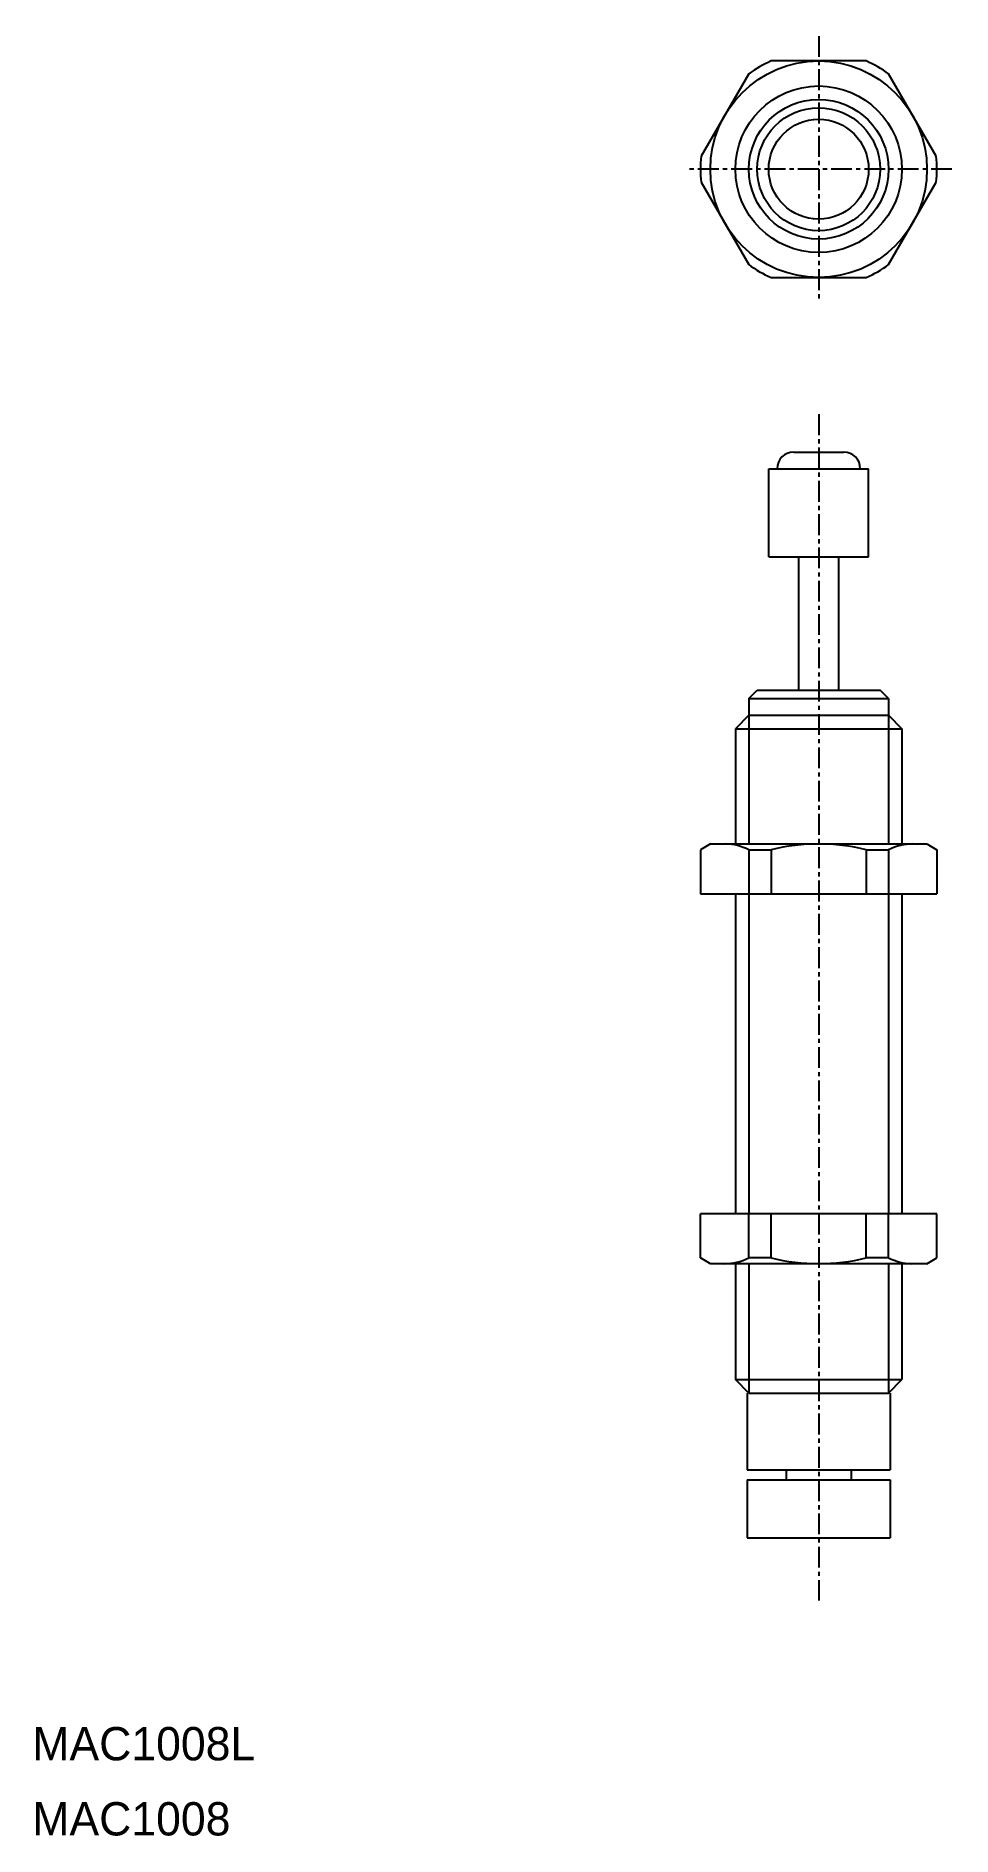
# Model space of a CAD drawing. Extents: x 7 to 62, y 6 to 114.
import ezdxf

# ---------------------------------------------------------------- set-up
doc = ezdxf.new("R2010")
doc.units = 0
doc.linetypes.add('CENTER', pattern=[2, 1.25, -0.25, 0.25, -0.25])
doc.layers.get('0').update_dxf_attribs({"linetype": 'CONTINUOUS'})
doc.layers.add('CENTER', color=1, linetype='CENTER')

msp = doc.modelspace()

# ---------------------------------------------------------------- linework, layer by layer
at = {"color": 7, "linetype": 'CONTINUOUS'}
for p, q in [((56.78, 112.72), (51.07, 112.72)), ((49.72, 111.94), (46.86, 107)), ((60.98, 107), (58.12, 111.94)), ((46.86, 105.44), (49.72, 100.5)), ((58.12, 100.5), (60.98, 105.44)), ((51.07, 99.72), (56.78, 99.72)), ((52.42, 89.24), (55.42, 89.24)), ((50.92, 82.94), (50.92, 88.24)), ((50.92, 88.24), (56.92, 88.24)), ((56.92, 82.94), (56.92, 88.24)), ((50.92, 82.94), (56.92, 82.94)), ((52.72, 74.94), (52.72, 82.94)), ((55.12, 74.94), (55.12, 82.94)), ((49.73, 74.44), (50.23, 74.94)), ((50.23, 74.94), (57.61, 74.94)), ((58.11, 74.44), (57.61, 74.94)), ((49.73, 74.44), (58.11, 74.44)), ((49.73, 74.44), (49.73, 73.44)), ((58.11, 74.44), (58.11, 73.44)), ((49.73, 73.44), (48.92, 72.63)), ((48.92, 72.63), (48.92, 65.71)), ((48.92, 72.63), (58.92, 72.63)), ((49.73, 73.44), (58.11, 73.44)), ((58.11, 73.44), (58.92, 72.63)), ((58.92, 72.63), (58.92, 65.71)), ((47.42, 65.71), (46.82, 65.36)), ((46.82, 65.36), (46.82, 62.71)), ((47.42, 65.71), (60.42, 65.71)), ((49.72, 65.36), (49.72, 62.71)), ((49.72, 65.36), (51.07, 65.36)), ((51.07, 65.36), (51.07, 62.71)), ((56.78, 65.36), (58.12, 65.36)), ((56.78, 65.36), (56.78, 62.71)), ((58.12, 65.36), (58.12, 62.71)), ((60.42, 65.71), (61.02, 65.36)), ((61.02, 65.36), (61.02, 62.71)), ((46.82, 62.71), (61.02, 62.71)), ((48.92, 62.71), (48.92, 43.51)), ((50.37, 62.71), (50.37, 62.71)), ((53.92, 62.71), (53.92, 62.71)), ((58.92, 62.71), (58.92, 43.51)), ((61.02, 43.51), (46.82, 43.51)), ((46.82, 40.86), (46.82, 43.51)), ((49.72, 40.86), (49.72, 43.51)), ((51.07, 40.86), (51.07, 43.51)), ((53.92, 43.51), (53.92, 43.51)), ((56.78, 40.86), (56.78, 43.51)), ((57.47, 43.51), (57.47, 43.51)), ((58.12, 40.86), (58.12, 43.51)), ((61.02, 40.86), (61.02, 43.51)), ((47.42, 40.51), (46.82, 40.86)), ((60.42, 40.51), (47.42, 40.51)), ((48.92, 40.51), (48.92, 33.55)), ((51.07, 40.86), (49.72, 40.86)), ((58.12, 40.86), (56.78, 40.86)), ((58.92, 40.51), (58.92, 33.55)), ((60.42, 40.51), (61.02, 40.86)), ((48.92, 33.55), (58.92, 33.55)), ((49.73, 32.74), (48.92, 33.55)), ((58.11, 32.74), (58.92, 33.55)), ((49.62, 32.74), (49.62, 28.14)), ((49.73, 32.74), (58.11, 32.74)), ((58.22, 32.74), (58.22, 28.14)), ((49.62, 28.14), (58.22, 28.14)), ((51.97, 28.14), (51.97, 27.54)), ((55.87, 28.14), (55.87, 27.54)), ((49.62, 27.54), (49.62, 24.04)), ((49.62, 27.54), (58.22, 27.54)), ((58.22, 27.54), (58.22, 24.04)), ((49.62, 24.04), (58.22, 24.04))]:
    msp.add_line(p, q, dxfattribs=at)
at = {"color": 3, "linetype": 'CONTINUOUS'}
for p, q in [((49.73, 73.44), (49.73, 65.71)), ((58.11, 73.44), (58.11, 65.71)), ((49.73, 62.71), (49.73, 43.51)), ((58.11, 62.71), (58.11, 43.51)), ((49.73, 40.51), (49.73, 32.74)), ((58.11, 40.51), (58.11, 32.74))]:
    msp.add_line(p, q, dxfattribs=at)
at = {"color": 7, "linetype": 'CONTINUOUS'}
for radius in [6.5, 5, 3.69, 3]:
    msp.add_circle((53.92, 106.22), radius, dxfattribs=at)
at = {"color": 3, "linetype": 'CONTINUOUS'}
msp.add_circle((53.92, 106.22), 4.19, dxfattribs=at)
at = {"color": 7, "linetype": 'CONTINUOUS'}
for centre, radius, start, end in [((53.92, 106.22), 7.1, 113.7242, 126.2758), ((53.92, 106.22), 7.1, 53.7242, 66.2758), ((53.92, 106.22), 7.1, 173.7242, 186.2758), ((53.92, 106.22), 7.1, 0, 6.2758), ((53.92, 106.22), 7.1, 353.7242, 0), ((53.92, 106.22), 7.1, 233.7242, 246.2758), ((53.92, 106.22), 7.1, 293.7242, 306.2758), ((52.42, 88.24), 1, 90, 180), ((55.42, 88.24), 1, 0, 90), ((48.27, 62.5), 3.21, 63.1195, 88.6675), ((53.92, 53.76), 11.95, 76.1713, 103.8287), ((59.57, 62.5), 3.21, 90, 116.8805), ((48.27, 43.72), 3.21, 270, 296.8805), ((53.92, 52.46), 11.95, 256.1713, 283.8287), ((59.57, 43.72), 3.21, 243.1195, 268.6675)]:
    msp.add_arc(centre, radius, start, end, dxfattribs=at)
at = {"layer": 'CENTER', "color": 1, "linetype": 'CENTER'}
for p, q in [((53.92, 114.22), (53.92, 98.22)), ((61.92, 106.22), (45.92, 106.22)), ((53.92, 91.51), (53.92, 20.28))]:
    msp.add_line(p, q, dxfattribs=at)

# ---------------------------------------------------------------- texts
at = {"color": 7, "linetype": 'CONTINUOUS'}
for s, p in [('MAC1008L', (6.72, 10.69)), ('MAC1008', (6.72, 6.18))]:
    msp.add_text(s, height=2, dxfattribs=at).set_placement(p)

doc.saveas('drawing.dxf')
